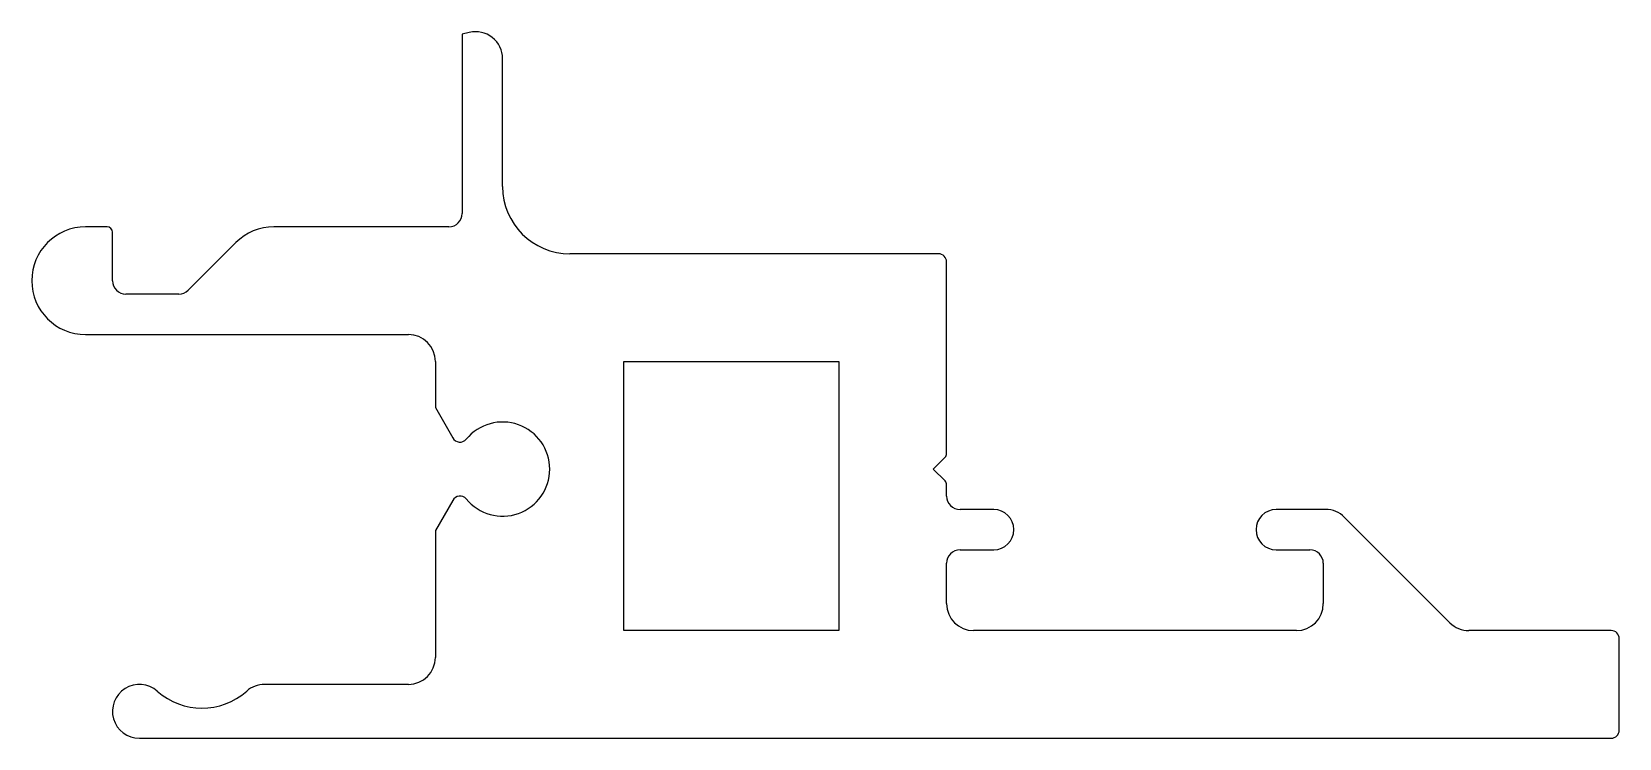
# Model space of a CAD drawing. Extents: x 3370.4 to 3429.4, y 1272.1 to 1298.3.
import ezdxf

# ---------------------------------------------------------------- set-up
doc = ezdxf.new("R2010")
doc.units = 0
doc.layers.get('0').update_dxf_attribs({"linetype": 'CONTINUOUS'})

msp = doc.modelspace()

# ---------------------------------------------------------------- linework, layer by layer
at = {"color": 0, "linetype": 'CONTINUOUS'}
for p, q in [((3386.703, 1298.287), (3386.442, 1298.223)), ((3386.442, 1298.223), (3386.442, 1291.566)), ((3387.942, 1292.566), (3387.942, 1297.316)), ((3373.242, 1291.066), (3372.442, 1291.066)), ((3385.942, 1291.066), (3379.442, 1291.066)), ((3373.442, 1289.066), (3373.442, 1290.866)), ((3378.027, 1290.48), (3376.26, 1288.712)), ((3404.142, 1290.066), (3390.442, 1290.066)), ((3404.442, 1282.649), (3404.442, 1289.766)), ((3375.906, 1288.566), (3373.942, 1288.566)), ((3372.442, 1287.066), (3384.442, 1287.066)), ((3385.442, 1286.066), (3385.442, 1284.351)), ((3392.442, 1276.066), (3392.442, 1286.066)), ((3392.442, 1286.066), (3400.442, 1286.066)), ((3400.442, 1286.066), (3400.442, 1276.066)), ((3385.442, 1284.351), (3386.088, 1283.232)), ((3403.942, 1282.066), (3404.383, 1282.507)), ((3404.383, 1281.624), (3403.942, 1282.066)), ((3404.442, 1281.066), (3404.442, 1281.483)), ((3386.088, 1280.9), (3385.442, 1279.78)), ((3406.192, 1280.566), (3404.942, 1280.566)), ((3418.527, 1280.566), (3416.692, 1280.566)), ((3385.442, 1279.78), (3385.442, 1275.066)), ((3423.149, 1276.359), (3419.234, 1280.273)), ((3404.442, 1277.066), (3404.442, 1278.566)), ((3404.942, 1279.066), (3406.192, 1279.066)), ((3416.692, 1279.066), (3417.942, 1279.066)), ((3418.442, 1278.566), (3418.442, 1277.066)), ((3400.442, 1276.066), (3392.442, 1276.066)), ((3417.442, 1276.066), (3405.442, 1276.066)), ((3429.142, 1276.066), (3423.856, 1276.066)), ((3429.442, 1272.366), (3429.442, 1275.766)), ((3384.442, 1274.066), (3379.095, 1274.066)), ((3374.442, 1272.066), (3429.142, 1272.066))]:
    msp.add_line(p, q, dxfattribs=at)
for centre, radius, start, end in [((3386.942, 1297.316), 1, 0, 103.78123), ((3390.442, 1292.566), 2.5, 180, 270), ((3385.942, 1291.566), 0.5, 270, 0), ((3372.442, 1289.066), 2, 90, 270), ((3373.242, 1290.866), 0.2, 0, 90), ((3379.442, 1289.066), 2, 90, 135), ((3404.142, 1289.766), 0.3, 0, 90), ((3373.942, 1289.066), 0.5, 180, 270), ((3375.906, 1289.066), 0.5, 270, 315), ((3384.442, 1286.066), 1, 0, 90), ((3387.942, 1282.066), 1.75, 219.3567, 140.6433), ((3386.356, 1283.366), 0.3, 206.54224, 320.6433), ((3404.242, 1282.649), 0.2, 315, 0), ((3404.242, 1281.483), 0.2, 0, 45), ((3386.356, 1280.766), 0.3, 39.3567, 153.45776), ((3404.942, 1281.066), 0.5, 180, 270), ((3406.192, 1279.816), 0.75, 270, 90), ((3416.692, 1279.816), 0.75, 90, 270), ((3418.527, 1279.566), 1, 45, 90), ((3404.942, 1278.566), 0.5, 90, 180), ((3417.942, 1278.566), 0.5, 0, 90), ((3405.442, 1277.066), 1, 180, 270), ((3417.442, 1277.066), 1, 270, 0), ((3423.856, 1277.066), 1, 225, 270), ((3429.142, 1275.766), 0.3, 0, 90), ((3384.442, 1275.066), 1, 270, 0), ((3374.442, 1273.066), 1, 48.34012, 270), ((3376.768, 1275.681), 2.5, 228.34012, 311.65988), ((3379.095, 1273.066), 1, 90, 131.65988), ((3429.142, 1272.366), 0.3, 270, 0)]:
    msp.add_arc(centre, radius, start, end, dxfattribs=at)

doc.saveas('drawing.dxf')
